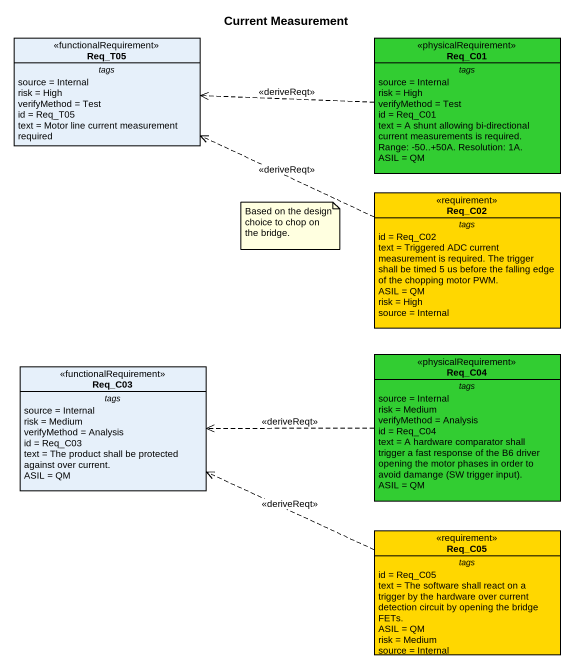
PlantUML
@startuml
title Current Measurement
hide circle
hide empty members
class Req_T05 <<functionalRequirement>> {
  -- tags --
  source = Internal
  risk = High
  verifyMethod = Test
  id = Req_T05
  text = Motor line current measurement required
}
class Req_C01 <<physicalRequirement>> #32CD32 {
  -- tags --
  source = Internal
  risk = High
  verifyMethod = Test
  id = Req_C01
  text = A shunt allowing bi-directional current measurements is required. Range: -50..+50A. Resolution: 1A.
  ASIL = QM
}
class Req_C02 <<requirement>> #FFD700 {
  -- tags --
  id = Req_C02
  text = Triggered ADC current measurement is required. The trigger shall be timed 5 us before the falling edge of the chopping motor PWM.
  ASIL = QM
  risk = High
  source = Internal
}
class Req_C04 <<physicalRequirement>> #32CD32 {
  -- tags --
  source = Internal
  risk = Medium
  verifyMethod = Analysis
  id = Req_C04
  {field} text = A hardware comparator shall trigger a fast response of the B6 driver opening the motor phases in order to avoid damange (SW trigger input).
  ASIL = QM
}
class Req_C03 <<functionalRequirement>> {
  -- tags --
  source = Internal
  risk = Medium
  verifyMethod = Analysis
  id = Req_C03
  text = The product shall be protected against over current.
  ASIL = QM
}
class Req_C05 <<requirement>> #FFD700 {
  -- tags --
  id = Req_C05
  text = The software shall react on a trigger by the hardware over current detection circuit by opening the bridge FETs.
  ASIL = QM
  risk = Medium
  source = Internal
}
Req_C01 .left.> Req_T05 : <<deriveReqt>>
Req_C02 .left.> Req_T05 : <<deriveReqt>>
Req_C04 .left.> Req_C03 : <<deriveReqt>>
Req_C05 .left.> Req_C03 : <<deriveReqt>>
note as N1
  Based on the design choice to chop on the bridge.
end note
@enduml
